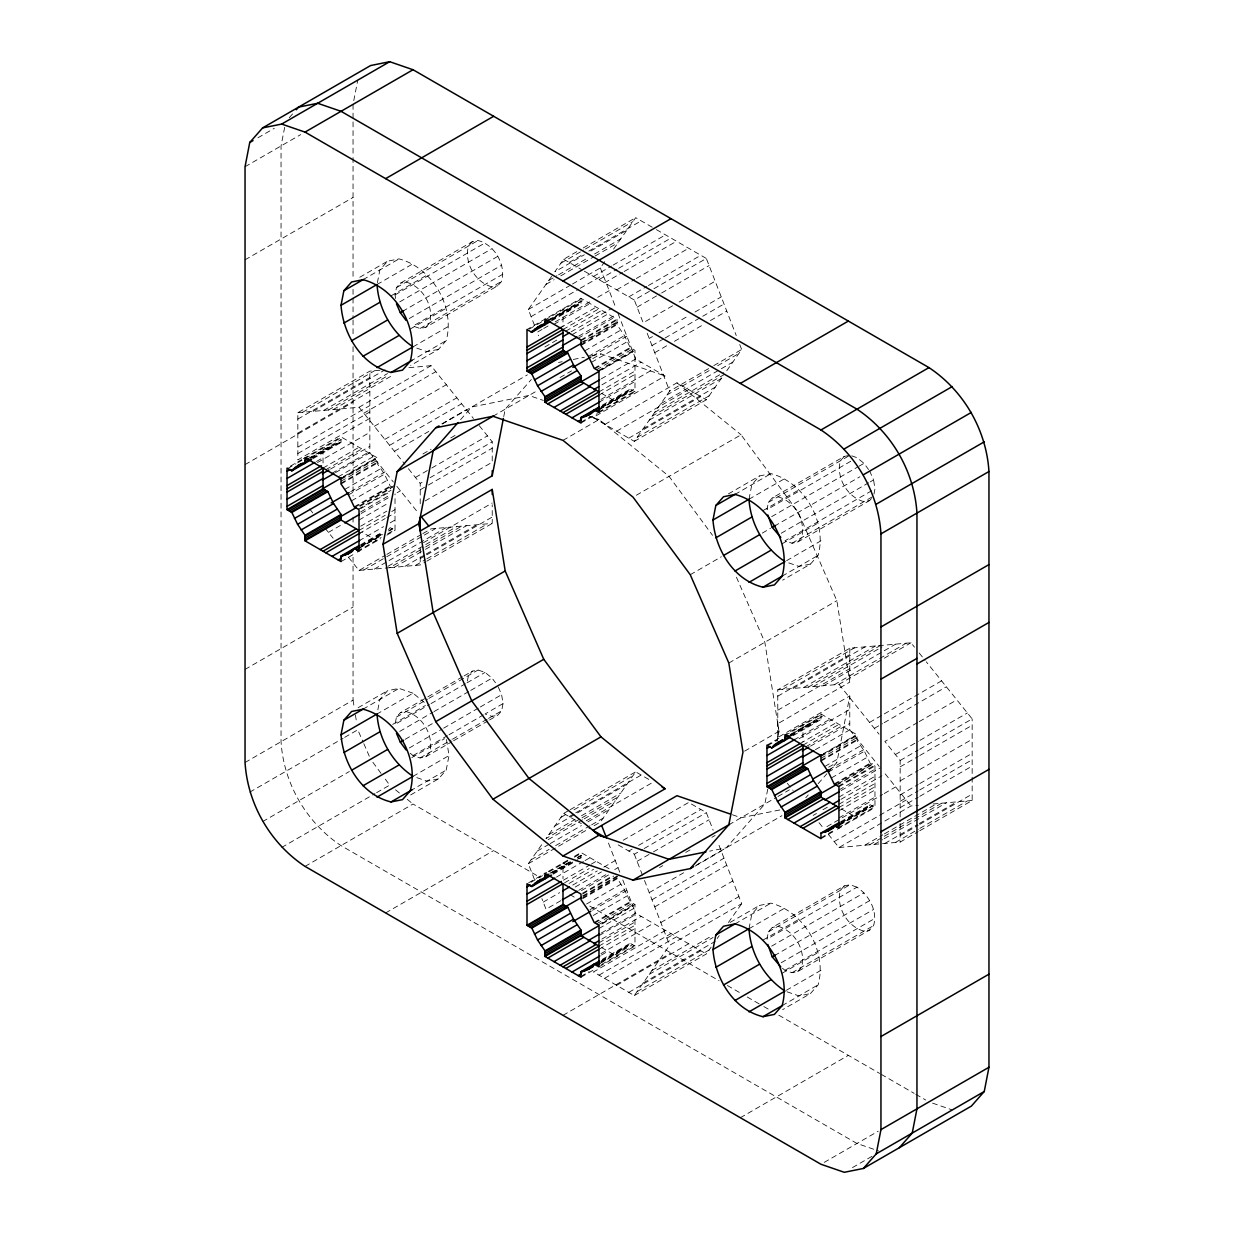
<?xml version="1.0" encoding="UTF-8"?>
<svg xmlns="http://www.w3.org/2000/svg" width="1234" height="1234" viewBox="0 0 1234 1234"><rect width="100%" height="100%" fill="white"/><g stroke="black" fill="none" stroke-linecap="round" stroke-linejoin="round"><path stroke-width="0.75" stroke-dasharray="5 3.75" d="M284.668 127.303L281.043 145.951L281.043 741.696C283.635 783.282 306.31 822.569 341.031 845.614L856.967 1143.471L878.515 1150.89M353.772 100.648L357.767 80.133M377.388 282.679L379.871 269.953L387.584 261.192L399.014 258.893C432.363 267.531 455.392 307.405 446.199 340.599L438.486 349.361L410.66 365.434M395.605 298.458L395.034 294.895L396.453 287.615L400.31 283.234L472.313 241.663L478.036 240.507C494.711 244.826 506.218 264.77 501.621 281.367L497.765 285.748L425.761 327.318L420.038 328.475L413.035 326.069L503.04 274.102M462.488 676.834L400.31 712.728L396.453 717.108L395.034 724.389L429.401 704.537M503.75 416.598L505.184 409.194L531.314 379.532M410.66 794.927L438.486 778.855L446.199 770.093L449.022 755.563L446.477 739.521M467.393 680.998L468.457 675.538L472.313 671.157L478.036 670.016L485.039 672.422L492.042 678.098L495.482 682.757M489.589 719.962L497.765 715.242L501.621 710.861L503.04 703.596L501.621 694.68L497.765 685.857M748.992 499.246L751.814 484.7L759.527 475.938L770.972 473.64C804.321 482.278 827.351 522.152 818.142 555.346L810.429 564.108L782.618 580.165M848.56 455.547L844.272 456.41L772.253 497.981L768.396 502.361L766.977 509.627L853.712 459.557M767.733 789.112L764.833 804.028L726.255 847.82L709.658 851.151M777.05 741.218L778.978 731.315L764.833 642.251L736.297 576.895M748.992 928.739L751.814 914.193L759.527 905.432L770.972 903.134C804.321 911.772 827.351 951.645 818.142 984.84L810.429 993.601L782.618 1009.659M856.998 887.169L849.979 884.747L844.272 885.904L772.253 927.474L768.396 931.855L766.977 939.136L856.998 887.169C868.998 895.329 877.898 910.985 873.579 925.608L869.723 929.989L797.704 971.559L791.981 972.716L784.978 970.294L780.783 966.901M828.137 772.345L836.853 762.458L849.779 695.945L777.775 737.516L777.775 689.821L849.779 648.236L910.97 642.775L914.502 647.171M777.775 736.991L778.978 731.315L777.775 724.235M534.476 325.313L528.337 309.503L552.817 274.688M576.756 251.69L563.676 259.248L554.837 271.804L584.299 254.806M572.53 283.99L600.341 267.932L604.768 261.654M613.591 249.083L635.68 217.678L653.341 227.874M618.018 313.467L635.68 358.986L665.08 375.969L593.076 417.539L634.322 441.356L669.661 391.101L712.203 366.529M726.764 370.724L741.665 349.515L739.629 344.286M634.322 441.356L706.342 399.785L723.078 375.954M534.43 879.41L528.337 863.692L543.238 842.483M568.581 810.599L563.676 813.437L545.999 838.565L580.381 818.713M648.791 779.425L635.68 771.852L600.341 822.122L592.166 826.842M665.481 930.39L593.477 971.96L634.322 995.545L669.661 945.275L741.665 903.704L717.864 842.375M634.322 995.545L706.342 953.975L711.123 947.157M717.185 938.519L719.221 935.65M728.415 922.554L741.665 903.704M388.463 529.633L390.206 527.628L395.019 530.419L395.019 493.878M601.544 407.606L624.45 394.386L630.173 389.08L634.986 391.857L634.986 350.302L630.173 347.525L624.45 335.602L617 324.696L617 319.128L580.998 298.35L526.995 329.524M601.544 961.795L624.45 948.576L630.173 943.27L634.986 946.046L634.986 904.491L630.173 901.699L624.45 889.791L617 878.006L582.633 897.843M839.876 824.189L864.417 810.013L870.14 804.722L874.968 807.499L874.968 765.944L870.14 763.152L864.417 751.244L856.967 740.323L856.967 734.77L820.965 713.977L784.963 734.77M289.265 117.724L293.939 112.417M472.313 241.663L468.457 246.044C463.861 262.641 475.368 282.586 492.042 286.905L497.765 285.748M425.761 327.318L429.617 322.938C434.214 306.34 422.691 286.411 406.032 282.092L400.31 283.234M460.544 419.699L471.743 406.989L528.954 395.466L543.33 400.418M413.035 693.215L399.014 688.387L387.584 690.685L379.871 699.447L377.033 713.992L413.035 693.215L424.234 702.3M410.228 753.28L413.035 755.563L420.038 757.969L425.761 756.812L429.617 752.432C434.214 735.834 422.691 715.905 406.032 711.586L400.31 712.728M844.272 456.41L840.4 460.791C835.804 477.388 847.326 497.333 864.001 501.636L869.723 500.495L871.651 498.305M871.713 490.731L784.978 540.801L791.981 543.222L797.704 542.065L801.56 537.685C806.157 521.087 794.65 501.143 777.975 496.839L772.253 497.981M805.74 797.766L808.224 794.943M818.188 783.636L826.888 773.749M844.272 885.904L840.4 890.285C835.804 906.882 847.326 926.827 864.001 931.13L869.723 929.989M797.704 971.559L801.56 967.178C806.157 950.581 794.65 930.637 777.975 926.333L772.253 927.474M392.613 487.461L390.206 486.073L384.484 474.149L377.033 463.244L377.033 457.675L341.031 436.898L341.031 442.451L333.581 444.764L327.858 450.071L323.03 447.279L323.03 464.817M580.998 298.35L580.998 303.903L573.548 306.217L567.825 311.523L562.997 308.731L562.997 326.27M820.965 713.977L820.965 719.545L813.514 721.859L807.792 727.15L802.964 724.373L802.964 741.912M257.937 137.776L274.303 128.321M245.042 166.729L300.68 134.614M245.042 259.819L353.047 197.455M359.757 277.264L387.584 261.192M363.012 279.686L399.014 258.893M377.033 284.499L413.035 263.721M396.453 287.615L478.036 240.507M391.039 295.851L427.041 275.074M395.034 294.895L485.039 242.928M399.723 301.898L492.042 248.605M402.485 311.369L497.765 256.363M409.302 318.495L501.621 265.187M410.197 329.046L446.199 308.253M420.038 328.475L501.621 281.367M369.845 418.326L297.841 459.896L297.841 412.727L369.845 371.156L379.887 370.262M583.312 247.911L635.68 217.678M413.02 346.847L449.022 326.069M302.623 412.295L374.627 370.724M560.915 263.166L583.821 249.947M585.456 249.006L632.919 221.596M297.841 419.097L369.845 377.527M569.183 262.426L582.278 254.867M588.834 251.088L641.202 220.855M313.127 411.354L385.147 369.784M590.839 251.026L626.841 230.234M323.647 410.428L387.476 373.578M548.76 280.442L556.95 275.722M558.586 274.781L588.047 257.767M594.587 253.988L620.779 238.872M410.197 361.392L446.199 340.599M328.429 409.997L388.988 375.028M545.999 284.375L554.189 279.655M560.73 275.876L593.461 256.981M595.096 256.024L618.018 242.805M333.211 409.565L393.769 374.612M297.841 433.119L369.845 391.548M245.042 464.616L353.047 402.253M297.841 412.727L359.032 407.266L431.036 365.68L473.424 418.419M528.337 309.503L570.895 284.946M297.841 447.14L369.845 405.57M593.477 276.447L611.478 266.066M613.113 265.109L665.481 234.876M363.814 413.205L435.818 371.635M531.098 316.614L578.561 289.219M580.196 288.278L603.102 275.043M297.841 453.526L369.845 411.94M598.999 279.64L617 269.243M618.635 268.302L671.003 238.069M604.521 282.833L622.522 272.436M624.157 271.495L676.525 241.247M290.298 466.19L301.759 459.572M303.394 458.616L341.031 436.898M287.784 468.504L295.959 463.783M297.595 462.843L302.515 460.004M305.029 458.554L341.031 437.762M529.386 329.015L542.482 321.457M544.996 320.007L580.998 299.214M308.299 458.57L341.031 439.674M548.266 320.022L580.998 301.127M309.935 458.092L323.03 450.533M547.803 320.763L583.805 299.97M310.659 457.999L333.581 444.764M550.642 319.452L573.548 306.217M310.845 458.4L337.113 443.222M552.446 318.896L577.08 304.675M551.536 320.053L580.998 303.04M312.372 458.138L341.031 441.587M313.127 458.57L341.031 442.451M551.459 320.963L580.998 303.903M374.334 426.285L446.338 384.715M542.081 329.432L537.176 332.27L538.518 335.756M543.716 328.491L548.621 325.653M555.177 321.873L591.179 301.096M597.719 297.317L609.18 290.7M316.49 461.454L323.03 457.675M553.989 324.326L590.006 303.549M317.477 462.58L369.845 432.347M616.661 289.836L634.662 279.439M636.297 278.498L688.665 248.265M560.174 327.905L596.192 307.112M323.03 468.072L359.032 447.279M562.997 329.524L598.999 308.731M325.838 469.691L361.84 448.914M565.804 331.144L601.806 310.366M330.573 469.043L369.845 446.369M628.8 296.854L646.817 286.458M648.452 285.517L700.819 255.284M384.838 439.381L456.858 397.795M544.888 346.97L559.604 338.471M571.064 331.853L611.987 308.238M332.023 473.27L368.025 452.477M571.99 334.722L607.992 313.93M335.478 472.576L369.845 452.739L369.845 371.156M584.376 271.202L634.322 300.032L652.323 289.651M653.958 288.694L706.342 258.461L736.251 335.555M389.62 445.32L461.639 403.749M578.731 336.142L616.383 314.408M338.209 476.833L374.21 456.056M578.175 338.286L614.177 317.508M343.53 476.648L374.627 458.693M637.083 307.158L660.005 293.923M661.64 292.982L709.103 265.572M341.016 478.468L377.033 457.675M580.998 339.921L617 319.128M341.016 479.332L377.033 458.539M580.998 340.785L617 319.992M341.016 481.245L377.033 460.452M580.998 342.697L617 321.904M394.402 451.274L428.769 431.422M441.865 423.864L466.421 409.688M583.127 342.312L620.779 320.578M442.296 423.987L527.396 374.858M341.016 483.157L377.033 462.364M580.998 344.61L617 323.817M341.016 484.021L377.033 463.244M580.998 345.474L617 324.696M344.949 489.312L380.951 468.534M584.916 350.764L620.918 329.987M350.78 491.61L385.147 471.774M672.623 305.801L643.161 322.799L634.322 300.032M679.163 302.022L715.165 281.229M348.482 494.942L384.484 474.149M588.448 356.395L624.45 335.602M422.923 453.958L431.113 449.238M450.749 437.9L457.29 434.121M592.474 356.071L626.841 336.219M492.952 416.259L537.145 390.746M560.051 377.527L571.512 370.91M592.783 358.616L600.973 353.896L665.08 375.969M351.582 500.819L387.584 480.026M591.549 362.272L627.551 341.479M354.204 506.85L390.206 486.073M594.171 368.303L630.173 347.525M354.96 507.282L390.962 486.504M594.927 368.735L630.929 347.957M649.223 338.455L652.508 336.558M659.049 332.779L688.51 315.781M695.051 312.001L721.242 296.885M359.665 505.647L395.667 484.854M359.881 506.356L390.977 488.402M596.577 369.691L632.579 348.913M358.261 509.195L390.993 490.299M598.243 370.647L634.245 349.87M360.652 508.686L390.114 491.687M598.984 371.095L634.986 350.302M415.442 477.435L430.172 468.935M431.807 467.994L487.445 435.864M601.822 369.83L632.919 351.875M360.652 511.94L390.114 494.927M328.429 532.378L343.16 523.864M361.161 513.483L390.623 496.469M397.163 492.69L400.448 490.808M651.984 345.566L663.445 338.949M665.08 338.008L701.082 317.215M702.717 316.274L724.003 303.996M420.223 503.781L420.223 483.389L423.493 481.491M430.034 477.712L492.227 441.803L478.098 424.234M601.313 378.823L635.68 358.986M359.017 520.023L388.479 503.025M654.745 352.677L667.841 345.119M674.396 341.34L703.843 324.326M710.398 320.547L726.764 311.107M420.223 489.759L426.763 485.98M428.399 485.039L492.227 448.189M601.914 384.854L641.202 362.179M360.652 526.224L386.844 511.107M359.017 530.419L385.209 515.303M391.749 511.524L395.019 509.627M598.984 391.872L634.986 371.079M359.017 533.659L385.209 518.542M386.844 517.601L395.019 512.881M598.984 395.111L634.986 374.334M425.128 500.942L492.227 462.21L492.227 441.803M600.973 399.415L653.341 369.182M359.017 540.816L383.573 526.64M390.114 522.861L395.019 520.023M598.984 402.253L634.986 381.476M360.667 544.688L382.031 532.363M602.269 405.199L630.173 389.08M360.667 545.551L382.771 532.795M601.467 406.526L630.929 389.512M361.3 545.814L382.679 533.474M601.282 407.266L627.551 392.088M361.562 546.153L382.849 533.875M359.017 547.958L381.938 534.723M388.479 530.944L395.019 527.165M598.984 409.41L634.986 388.617M359.881 547.927L382.802 534.692M389.342 530.913L392.613 529.016M599.847 409.364L632.579 390.468M357.382 551.274L381.183 537.53M387.723 533.751L394.278 529.972M580.998 422.167L590.808 416.506M598.243 412.218L634.245 391.425M341.016 561.593L355.747 553.094M357.382 552.138L380.288 538.919M386.844 535.14L395.019 530.419M580.998 423.046L597.364 413.591M598.984 412.65L634.986 391.857M562.997 440.368L598.999 419.575L669.059 476.355L712.527 535.309M604.938 424.388L676.957 382.818L706.342 399.785M348.435 557.259L359.032 570.432L385.209 555.315M386.844 554.375L421.226 534.538M422.861 533.582L431.036 528.862L492.227 523.401L492.227 504.752M713.838 365.588L741.665 349.515M363.814 570.015L385.085 557.722M386.72 556.781L422.722 536.003M424.357 535.047L435.818 528.445M666.9 395.019L711.077 369.506M717.633 365.727L738.904 353.448M374.334 569.075L387.414 561.516M389.049 560.575L446.338 527.504M660.822 403.657L719.746 369.645M721.381 368.704L732.826 362.086M423.493 542.682L492.227 502.994M616.661 431.16L688.665 389.589M388.124 566.236L424.126 545.459M425.761 544.502L456.858 526.563M654.745 412.295L723.479 372.606M359.032 570.432L389.62 567.702L423.987 547.865M425.622 546.924L461.639 526.131M651.984 416.228L724.003 374.658M394.402 567.27L423.864 550.271M425.499 549.331L466.421 525.699M649.223 420.146L721.242 378.576M404.922 566.344L424.558 555.007M426.193 554.051L476.926 524.759M643.161 428.784L715.165 387.214M420.223 558.601L425.128 555.763M426.763 554.822L492.227 517.031M628.8 438.163L700.819 396.592M415.442 565.403L425.267 559.727M426.902 558.786L487.445 523.833M637.083 437.422L709.103 395.852M389.62 567.702L420.223 564.971L425.128 562.133M426.763 561.192L492.227 523.401M245.042 669.399L353.047 607.035M636.328 495.25L741.063 434.784L798.275 512.357L836.853 600.68L849.779 682.124L777.775 723.695M245.042 762.489L353.047 700.125L353.047 555.362M358.122 707.699L387.584 690.685M728.43 493.893L759.527 475.938M363.012 709.18L399.014 688.387M734.97 494.433L770.972 473.64M748.976 499.246L784.978 478.468M249.746 792.166L343.037 738.318M344.672 737.361L357.767 729.803L363.058 741.927M464.138 675.877L472.313 671.157M396.453 717.108L427.535 699.154M428.938 698.351L478.036 670.016M768.396 502.361L849.979 455.253M392.674 724.404L425.406 705.509M762.982 510.598L798.984 489.821M431.036 703.596L465.403 683.759M467.038 682.818L485.039 672.422M399.723 731.407L433.134 712.111M434.09 711.555L469.136 691.318M470.771 690.377L492.042 678.098M771.666 516.645L857.445 467.131M859.08 466.174L864.001 463.352L868.566 469.552M262.611 821.613L349.345 771.528M405.215 739.289L433.936 722.708M690.253 574.72L721.35 556.765M762.273 533.134L770.448 528.414M774.428 526.116L859.897 476.771M409.302 747.989L442.034 729.093M443.669 728.153L478.715 707.915M480.35 706.974L501.621 694.68M781.245 533.242L868.659 482.772M870.294 481.831L873.579 479.933L869.723 471.11M413.035 755.563L447.402 735.711M449.037 734.77L483.404 714.933M503.04 703.596L485.039 713.992L492.042 716.399L497.765 715.242M411.832 757.583L444.564 738.688M782.14 543.778L818.142 523M420.038 757.969L451.135 740.014M452.523 739.212L487.137 719.221M488.525 718.419L501.621 710.861M791.981 543.222L873.579 496.114L874.983 488.849L873.579 479.933M425.761 756.812L451.937 741.696M453.572 740.755L487.939 720.918M797.704 542.065L869.723 500.495M281.676 847.465L374.966 793.616M376.601 792.66L389.697 785.102L384.082 777.497M413.02 776.34L449.022 755.563M786.613 560.652L820.98 540.801M410.197 790.886L446.199 770.093M782.14 576.139L818.142 555.346M305.029 866.391L413.035 804.028L540.06 877.374M728.831 663.044L836.853 600.68M385.64 912.929L493.662 850.581M570.216 809.658L635.68 771.852M560.915 817.355L567.455 813.576M573.995 809.797L632.919 775.785M782.557 689.39L854.56 647.819M569.183 816.615L574.103 813.777M575.738 812.836L641.202 775.045M777.775 696.192L849.779 654.622M554.837 825.993L626.841 784.423M793.076 688.449L865.08 646.878M548.76 834.631L574.951 819.515M581.492 815.736L620.779 793.061M803.596 687.508L875.6 645.937M582.016 817.772L618.018 796.994M808.378 687.076L880.382 645.505M548.158 839.66L582.525 819.808M584.16 818.867L615.257 800.912M813.144 686.659L881.894 646.971M586.243 820.795L651.706 783.004M777.775 710.213L849.779 668.643M537.176 851.121L548.621 844.519M550.271 843.562L581.353 825.623M587.908 821.844L609.18 809.55M823.664 685.718L882.588 651.706M884.223 650.75L895.683 644.148M531.098 859.759L549.099 849.378M555.655 845.599L590.022 825.747M591.657 824.806L603.102 818.188M834.184 684.777L906.188 643.207M528.337 863.692L590.531 827.783M777.775 689.821L838.966 684.346L910.97 642.775M744.611 751.151L778.978 731.315M528.63 882.773L546.631 872.376M548.266 871.435L567.902 860.098M574.458 856.319L580.998 852.524L611.092 869.908M766.962 745.166L781.693 736.652M531.021 882.248L542.482 875.646M549.022 871.867L567.902 860.962M574.458 857.183L580.998 853.404M767.718 745.598L777.543 739.922M784.963 735.634L820.965 714.856M549.901 873.271L571.188 860.977M577.728 857.198L580.998 855.316M790.655 734.276L820.965 716.769M551.074 873.055L570.725 861.718M577.265 857.939L583.805 854.159M787.77 736.389L823.788 715.612M552.277 872.685L570.278 862.288M790.608 735.078L813.514 721.859M552.446 873.086L570.54 862.643L567.825 865.697L562.997 862.921L562.997 878.67M790.778 735.479L817.047 720.317M553.171 873.286L576.093 860.067M577.728 859.111L580.998 857.229M790.67 736.174L820.965 718.682M553.094 874.212L577.728 859.99M793.061 735.665L820.965 719.545M556.457 877.096L583.451 861.502M585.086 860.561L590.006 857.723M793.956 739.968L829.973 719.175M623.216 840.246L688.665 802.455L706.342 812.651L713.144 830.204M799.046 738.719L849.779 709.427M563.46 880.197L589.636 865.08M591.271 864.139L596.192 861.301M800.156 743.531L836.158 722.754M564.632 882.757L589.173 868.597M802.964 745.166L838.966 724.373M569.075 883.436L593.631 869.276M805.771 746.786L841.773 725.993M628.8 851.044L632.086 849.146M638.626 845.367L700.819 809.458M810.507 746.138L849.779 723.463M543.238 902.1L559.604 892.66M572.699 885.102L597.256 870.926M603.796 867.147L615.257 860.53M575.26 887.015L601.452 871.898M618.188 844.904L634.322 854.221L642.513 849.501M644.148 848.56L706.342 812.651M815.412 749.67L849.779 729.834L849.779 695.945M560.73 900.712L545.999 909.227L541.896 898.614M578.731 890.331L606.557 874.258M614.748 869.538L618.018 867.641M869.569 722.414L882.649 714.856M884.284 713.915L941.573 680.844M581.445 890.593L609.272 874.52M637.083 861.332L651.814 852.833M653.449 851.892L709.103 819.762M823.464 753.727L854.56 735.773M582.633 893.154L612.079 876.155M820.965 755.547L856.967 734.77M582.633 894.018L613.73 876.078M820.965 756.427L856.967 735.634M582.633 895.93L617 876.094M820.965 758.339L856.967 737.546M583.127 896.486L619.144 875.708M874.335 728.353L882.526 723.633M884.161 722.692L946.355 686.783M820.965 760.252L856.967 739.459M582.633 898.722L617 878.87M820.965 761.116L856.967 740.323M586.551 904.013L620.918 884.176M824.883 766.407L860.885 745.629M728.831 824.806L776.294 797.411M777.929 796.47L789.39 789.853M828.662 767.178L836.853 762.458M659.527 867.533L662.797 865.651M685.703 852.416L690.624 849.594M711.895 837.3L715.165 835.418M829.078 769.646L865.08 748.853M590.083 909.628L624.45 889.791M828.415 772.037L864.417 751.244M592.474 910.26L626.841 890.408M917.587 722.538L884.855 741.449L900.157 760.468L900.157 821.659M919.222 721.597L956.874 699.863M593.184 915.505L627.551 895.668M831.515 777.898L867.517 757.121M594.171 922.492L630.173 901.699M834.138 783.945L870.14 763.152M594.927 922.924L630.929 902.147M834.894 784.377L870.895 763.584M696.809 864.818L781.909 815.689M649.223 892.645L683.605 872.793M695.051 866.175L721.242 851.059M837.963 783.683L875.6 761.949M596.577 923.88L632.579 903.103M836.544 785.333L872.546 764.54M598.243 924.837L634.245 904.059M838.21 786.289L874.212 765.496M602.269 923.387L634.986 904.491M838.95 786.721L874.968 765.944M601.822 924.019L632.919 906.064M895.375 754.529L918.297 741.295M919.932 740.354L967.394 712.943M598.984 928.523L634.986 907.73M838.95 789.976L874.968 769.183M651.984 899.756L724.003 858.185M841.094 790.562L880.382 767.887M601.313 933.012L635.68 913.175L706.342 953.975M900.157 760.468L918.158 750.071M919.793 749.131L972.161 718.898L926.271 661.81M598.984 935.665L634.986 914.872M838.95 797.118L874.968 776.325M654.745 906.867L726.764 865.296M813.144 815.412L816.43 813.514M822.97 809.735L827.875 806.913M840.971 799.354L881.894 775.723M601.914 939.043L641.202 916.368M900.157 766.838L918.158 756.457M919.793 755.501L972.161 725.268M598.984 942.807L634.986 922.014M838.95 804.26L874.968 783.467M598.984 946.062L634.986 925.269M838.95 807.514L874.968 786.721M598.984 949.301L634.986 928.508M838.95 810.753L874.968 789.961M600.973 953.604L653.341 923.371M900.157 780.875L918.158 770.479M919.793 769.538L972.161 739.289M601.452 955.023L607.992 951.244M838.95 817.895L874.968 797.118M660.822 922.523L732.826 880.937M826.934 826.61L882.588 794.48M884.223 793.539L895.683 786.922M602.269 959.389L630.173 943.27M840.601 821.782L870.14 804.722M601.467 960.715L630.929 943.701M840.601 822.646L870.895 805.154M601.282 961.456L627.551 946.277M841.249 822.893L867.517 807.73M601.097 962.381L614.177 954.823M838.95 825.037L874.968 804.26M599.847 963.553L632.579 944.658M839.814 825.006L872.546 806.111M580.998 976.356L589.173 971.636M601.513 964.51L634.245 945.614M820.965 837.809L832.41 831.192M838.21 827.86L874.212 807.067M580.998 977.235L595.713 968.721M598.984 966.839L634.986 946.046M820.965 838.673L835.696 830.174M837.331 829.233L874.968 807.499M900.157 794.897L918.158 784.5M919.793 783.559L972.161 753.326M598.999 975.153L671.003 933.567M900.157 801.267L918.158 790.871M919.793 789.93L972.161 759.697M666.9 938.164L738.904 896.594M834.184 841.588L906.188 800.002M604.521 978.331L676.525 936.76M900.157 807.638L918.158 797.241M919.793 796.3L972.161 766.067M828.338 834.307L838.966 847.527L910.97 805.956L918.358 805.293M562.997 1015.335L671.003 952.972M616.661 985.349L688.665 943.763M730.065 922.446L759.527 905.432M864.787 845.213L882.788 834.832M884.423 833.875L936.791 803.643M651.984 970.418L712.542 935.449M869.569 844.796L882.649 837.238M884.284 836.282L941.573 803.226M734.97 923.927L770.972 903.134M649.223 974.336L713.051 937.485M874.335 844.364L882.526 839.644M884.161 838.704L946.355 802.794M643.161 982.974L715.165 941.403M884.855 843.424L917.587 824.528M919.222 823.587L956.874 801.853M628.8 992.352L700.819 950.782M900.157 835.68L918.158 825.299M919.793 824.343L972.161 794.11M637.083 991.612L709.103 950.041M895.375 842.483L918.297 829.263M919.932 828.322L967.394 800.912M748.976 928.739L784.978 907.962M838.966 847.527L900.157 842.066L918.158 831.67M919.793 830.729L972.161 800.48L972.161 718.898M768.396 931.855L849.979 884.747M762.982 940.092L798.984 919.315M771.666 946.139L864.001 892.845M774.428 955.61L869.723 900.604M781.245 962.736L873.579 909.427M784.978 970.294L874.983 918.343M782.14 973.271L818.142 952.494M791.981 972.716L873.579 925.608M820.98 970.294L784.978 991.087L798.984 995.9L810.429 993.601M782.14 1005.633L818.142 984.84M740.338 1117.726L848.36 1055.363M824.235 1162.382L878.238 1131.192M852.493 1167.58L872.13 1156.243M624.45 394.386L617 396.7L617 402.253L601.806 393.492M864.417 810.013L856.967 812.327L856.967 817.895L840.601 808.44M624.45 948.576L617 950.874L617 956.443L601.806 947.681M438.486 349.361L427.041 351.659L414.778 347.448M558.524 362.441L562.21 361.701M573.286 359.464L584.361 357.243M591.734 355.762L600.973 353.896M810.429 564.108L798.984 566.406L786.737 562.195M438.486 778.855L427.041 781.153L414.778 776.942M779.811 809.951L741.063 817.756L732.163 814.687M380.951 534.476L377.033 535.247L377.033 540.801L361.84 532.039M578.391 858.602L580.998 858.093L580.998 852.524M408.917 367.67L431.036 365.68M933.105 803.982L972.161 800.48M593.477 417.771L598.999 419.575L604.521 424.141M851.738 455.855L856.998 457.675L864.001 463.352M589.513 416.305L598.999 419.575M932.565 1103.134L952.324 1109.937M656.38 229.617L706.342 258.461M563.676 259.248L581.337 269.444M563.676 813.437L581.337 823.633M569.892 894.588L574.874 897.473M589.79 906.08L719.067 980.721M727.366 985.503L740.616 993.154M747.249 996.995L762.165 1005.602M763.831 1006.558L770.463 1010.384M778.747 1015.166L879.611 1073.41M881.261 1074.351L914.163 1093.355M915.813 1094.311L925.685 1100.003M676.957 382.818L741.063 434.784M395.528 789.837L399.909 793.385M407.205 799.308L413.035 804.028M919.207 653.017L925.099 660.344M838.966 684.346L879.024 734.168M849.779 729.834L879.179 766.407M885.164 773.841L910.97 805.956M787.23 783.174L793.076 790.439M818.99 822.677L823.664 828.492M359.032 407.266L404.922 464.354M408.423 468.719L420.223 483.389M369.845 452.739L393.322 481.954M396.854 486.335L418.095 512.758M309.626 508.979L313.127 513.344M324.851 527.921L333.134 538.225M372.869 762.288L382.956 775.985M363.814 743.655L370.616 759.249M647.202 333.242L669.661 391.101M600.341 267.932L615.257 306.34M634.322 854.221L643.161 876.988M644.503 880.459L669.661 945.275M608.485 843.069L620.085 872.978M622.8 879.981L635.68 913.175M353.047 700.125L354.22 707.545M355.407 714.964L356.58 722.384M900.157 823.417L900.157 842.066M849.779 648.236L849.779 682.124M420.223 548.081L420.223 564.971M353.047 104.366L353.047 155.669M353.047 157.566L353.047 279.763M353.047 289.327L353.047 318.033M353.047 319.945L353.047 337.175M353.047 346.739L353.047 496.037M353.047 517.077L353.047 522.83"/><path stroke-width="1.5" d="M249.746 142.496L245.042 166.729L245.042 762.489C247.633 804.074 270.308 843.362 305.029 866.391L820.965 1164.264L844.303 1172.3L863.384 1168.459L971.389 1106.096L984.254 1091.504L988.958 1067.271L988.958 471.511C986.367 429.926 963.692 390.638 928.971 367.609L413.035 69.736L389.697 61.7L370.616 65.541L262.611 127.904L249.746 142.496L253.016 140.599M341.031 305.292L343.854 290.746L351.582 281.984L363.012 279.686C396.361 288.324 419.39 328.198 410.197 361.392L402.485 370.154L391.039 372.452C361.361 365.326 343.175 334.244 341.031 305.292L377.033 284.499C378.591 309.456 392.196 333.026 413.035 346.847L377.033 367.624M341.031 734.785L343.854 720.24L351.582 711.478L363.012 709.18C396.361 717.818 419.39 757.691 410.197 790.886L402.485 799.647L391.039 801.946C361.361 794.819 343.175 763.738 341.031 734.785L377.033 713.992C378.591 738.95 392.196 762.519 413.035 776.34L377.033 797.133M693.539 866.715L690.253 868.597L633.042 880.12L562.997 856.01L492.952 799.231L435.741 721.659L397.178 633.335L383.018 544.271L397.178 471.558L435.741 427.766L439.011 425.884M705.956 851.892L669.059 859.327L598.999 835.217L528.954 778.438L471.743 700.866L433.18 612.542L419.036 523.494L433.18 450.78L458.061 422.522M730.374 814.07L676.957 795.699L604.953 837.269L593.06 830.405L665.064 788.819L600.973 736.868L543.762 659.295L505.184 570.972L492.227 489.42L420.223 530.99L420.223 517.37L492.227 475.8L503.379 418.449M712.974 520.023L715.813 505.493L723.525 496.731L734.97 494.433C768.319 503.056 791.333 542.945 782.14 576.139L774.428 584.901L762.982 587.199C733.32 580.057 715.134 548.991 712.974 520.023L748.992 499.246C750.534 524.188 764.154 547.773 784.978 561.593L748.976 582.371M712.974 949.517L715.813 934.986L723.525 926.225L734.97 923.927C768.319 932.549 791.333 972.438 782.14 1005.633L774.428 1014.394L762.982 1016.693C733.32 1009.551 715.134 978.485 712.974 949.517L748.992 928.739C750.534 953.681 764.154 977.266 784.978 991.087L748.976 1011.865M863.384 1168.459L876.233 1153.867L880.953 1129.634L880.953 533.875C878.361 492.289 855.671 453.001 820.965 429.972L305.029 132.1L281.676 124.063L262.611 127.904M420.223 530.558L419.036 523.494L420.223 517.802M359.109 545.582L341.016 556.025L341.016 561.593L305.029 540.816L305.029 535.247L297.579 524.327L291.841 512.418L287.028 509.642L287.028 468.072L291.841 470.848L300.849 463.66M599.076 407.035L580.998 417.478L580.998 423.046L544.996 402.253L544.996 396.7L537.546 385.779L531.808 373.871L526.995 371.095L526.995 329.524L531.808 332.301L540.816 325.113M599.076 961.224L580.998 971.667L580.998 977.235L544.996 956.443L544.996 950.89L537.546 939.969L531.808 928.061L526.995 925.269L526.995 883.714L531.808 886.49L540.816 879.302M839.043 822.677L820.965 833.12L820.965 838.673L784.963 817.895L784.963 812.342L777.513 801.421L771.79 789.513L766.962 786.721L766.962 745.166L771.79 747.943L774.412 744.935L782.418 739.814M296.268 109.764L298.613 107.111L317.678 103.27L341.031 111.307L856.967 409.179C891.673 432.224 914.363 471.511 916.955 513.097L916.955 1108.842L912.234 1133.074L899.385 1147.682M690.253 868.597L728.831 824.806L742.976 752.092L728.831 663.044L690.253 574.72L633.042 497.148L562.997 440.368L492.952 416.259L435.741 427.766M341.016 556.025L348.482 553.711L354.204 548.42L359.017 551.197L359.017 509.642L354.204 506.85L348.482 494.942L341.016 484.021L341.016 478.468L305.029 457.675L305.029 463.244L297.579 465.557M580.998 417.478L588.448 415.164L594.171 409.873L598.984 412.65L598.984 371.095L594.171 368.303L588.448 356.395L580.998 345.474L580.998 339.921L544.996 319.128L544.996 324.696L537.546 327.01M580.998 971.667L588.448 969.353L594.171 964.062L598.984 966.839L598.984 925.269L594.171 922.492L588.448 910.584L580.998 899.663L580.998 894.095L544.996 873.317L544.996 878.886L537.546 881.184M820.965 833.12L828.415 830.806L834.138 825.515L838.95 828.292L838.95 786.721L834.138 783.945L828.415 772.037L820.965 761.116L820.965 755.547L784.963 734.77L784.963 740.338L777.513 742.637M281.676 124.063L389.697 61.7M305.029 132.1L413.035 69.736M385.64 178.637L493.662 116.274M343.854 290.746L363.506 279.408M343.854 323.092L379.871 302.315M351.582 340.769L387.584 319.976M396.453 303.795L400.31 312.634L403.58 310.737M363.012 356.271L399.014 335.494M391.039 372.452L412.31 360.174M562.997 281.028L671.003 218.665M305.029 460.467L308.299 458.57M544.996 321.92L548.266 320.022M287.028 471.326L290.298 469.429M294.479 467.84L302.654 463.12M534.445 329.293L544.256 323.632M531.067 331.869L535.972 329.031M539.243 327.149L542.513 325.252M544.996 323.832L549.901 320.994M291.101 470.416L309.935 459.542M291.841 470.848L311.57 459.464M531.808 332.301L549.901 321.858M287.028 478.468L314.855 462.395M287.028 485.61L321.395 465.758M526.995 347.062L561.362 327.211M287.028 488.849L323.03 468.072L323.03 488.849L287.028 509.642M526.995 350.302L562.997 329.524L562.997 350.302L526.995 371.095M287.028 492.104L323.03 471.311M526.995 353.556L562.997 332.764M322.382 473.763L328.938 469.984M562.889 336.589L569.429 332.81M287.028 499.246L323.03 478.453M526.995 360.698L562.997 339.905M322.382 480.149L333.843 473.532M562.365 345.582L577.096 337.083M287.028 506.387L323.03 485.594M526.995 367.84L562.997 347.047M322.259 488.926L341.895 477.589M287.784 510.074L323.786 489.281M527.751 371.527L563.753 350.734M289.435 511.03L325.437 490.237M529.401 372.483L565.419 351.69M565.126 352.693L581.492 343.253M291.101 511.987L327.103 491.194M531.067 373.439L567.069 352.646M291.841 512.418L327.858 491.626L333.581 503.549L341.031 514.455L341.031 520.023L305.029 540.816M531.808 373.871L567.825 353.078L573.548 365.002L580.998 375.907L580.998 381.476L544.996 402.253M294.479 518.465L330.481 497.672M534.445 379.918L570.447 359.125M331.144 502.948L349.145 492.551M297.579 524.327L333.581 503.549M537.546 385.779L573.548 365.002M572.838 367.408L590.839 357.012M397.178 471.558L493.723 415.812M301.111 529.957L337.113 509.164M541.078 391.409L577.08 370.616M305.029 535.247L341.031 514.455M544.996 396.7L580.998 375.907M305.029 536.111L341.031 515.334M544.996 397.564L580.998 376.786M340.013 516.984L356.379 507.529M305.029 538.024L341.031 517.247M544.996 399.477L580.998 378.699M305.029 539.937L341.031 519.159M544.996 401.389L580.998 380.612M580.551 382.108L598.552 371.712M547.803 403.888L583.805 383.095M344.795 522.923L359.526 514.424M588.217 386.396L599.678 379.779M553.989 407.451L590.006 386.674M593.739 389.574L598.644 386.736M320.208 549.577L356.21 528.784M560.174 411.03L596.192 390.237M323.03 551.197L359.032 530.419L341.031 520.023M562.997 412.65L598.999 391.857L580.998 381.476M325.838 552.817L360.205 532.98M565.804 414.269L598.536 395.374M332.023 556.395L359.85 540.338M571.99 417.848L599.817 401.79M341.016 556.904L352.477 550.287M354.96 548.852L359.865 546.014M580.998 418.341L599.832 407.467M344.949 555.254L353.125 550.534M584.916 416.706L594.819 410.984M348.482 553.711L351.752 551.829M588.448 415.164L591.718 413.282M338.209 559.974L341.479 558.077M578.175 421.411L581.445 419.529M356.611 549.809L359.881 547.927M596.577 411.261L599.847 409.364M383.018 544.271L419.036 523.494M740.338 383.419L848.36 321.071M397.178 633.335L505.184 570.972M820.965 429.972L928.971 367.609M343.854 720.24L363.506 708.902M715.813 505.493L735.449 494.155M844.303 448.898L952.324 386.535M343.854 752.586L379.871 731.808M715.813 537.839L751.814 517.046M351.582 770.263L387.584 749.47M396.453 733.289L400.31 742.128L403.58 740.23M435.741 721.659L543.762 659.295M723.525 555.501L759.527 534.723M767.826 514.979L772.253 527.365L775.523 525.483M863.384 474.751L971.389 412.387M363.012 785.765L399.014 764.987M734.97 571.018L770.972 550.241M876.233 504.197L984.254 441.834M391.039 801.946L412.31 789.667M762.982 587.199L782.618 575.862M880.953 533.875L988.958 471.511M492.952 799.231L600.973 736.868M880.953 626.965L988.958 564.601M562.997 856.01L598.999 835.217L604.521 837.022M880.953 679.163L916.955 658.385M544.996 876.094L548.266 874.212M784.963 737.546L788.233 735.665M526.995 886.953L530.265 885.071M766.962 748.406L770.247 746.524M534.445 883.482L544.256 877.806M774.412 744.935L782.587 740.215M531.067 886.058L549.901 875.184M772.669 746.57L784.13 739.953M784.963 739.459L789.868 736.636M531.808 886.49L551.536 875.107M771.79 747.943L789.868 737.5M916.955 664.015L988.958 622.445M526.995 894.095L554.822 878.037M766.962 755.547L794.789 739.49M526.995 901.252L561.362 881.4M766.962 762.689L799.694 743.793M526.995 904.491L562.997 883.698L562.997 904.491L526.995 925.269M766.962 765.944L802.964 745.151L802.964 765.944L766.962 786.721M766.962 769.183L802.964 748.406M802.316 750.858L808.872 747.079M562.889 890.763L569.429 886.984M766.962 776.34L802.964 755.547M802.316 757.229L813.777 750.611M562.365 899.771L577.096 891.272M766.962 783.482L802.964 762.689M802.193 766.005L821.829 754.668M527.751 925.716L563.753 904.923M767.718 787.153L803.72 766.376M529.401 926.672L565.419 905.879M769.368 788.11L805.386 767.332M565.126 906.882L581.492 897.442M531.067 927.613L567.069 906.836M771.034 789.066L807.036 768.288M531.808 928.061L567.825 907.268L573.548 919.176L580.998 930.097L580.998 935.665L544.996 956.443M771.79 789.513L807.792 768.72L813.514 780.628L820.965 791.549L820.965 797.118L784.963 817.895M534.445 934.092L570.447 913.314M774.412 795.544L810.414 774.767M633.042 880.12L729.602 824.374M812.712 779.101L829.078 769.646M537.546 939.969L573.548 919.176M777.513 801.421L813.514 780.628M572.838 921.597L590.839 911.201M541.078 945.583L577.08 924.806M781.045 807.036L817.047 786.259M544.996 950.89L580.998 930.097M784.963 812.342L820.965 791.549M544.996 951.753L580.998 930.96M784.963 813.206L820.965 792.413M819.962 794.064L836.328 784.623M544.996 953.666L580.998 932.873M784.963 815.119L820.965 794.326M544.996 955.579L580.998 934.786M784.963 817.031L820.965 796.239M580.551 936.298L598.552 925.901M547.803 958.078L583.805 937.285M787.77 819.515L823.788 798.737M824.728 800.018L839.459 791.518M588.217 940.57L599.678 933.968M553.989 961.641L590.006 940.848M793.956 823.093L829.973 802.301M832.796 804.074L839.336 800.295M593.739 943.763L598.644 940.925M560.174 965.219L596.192 944.426M800.156 826.672L836.158 805.879M562.997 966.839L598.999 946.046L580.998 935.665M802.964 828.292L838.966 807.499L820.965 797.118M565.804 968.459L598.536 949.563M571.99 972.037L599.817 955.964M580.998 972.531L599.832 961.656M825.87 831.145L829.14 829.263M832.41 827.366L839.799 823.109M584.916 970.896L593.091 966.176M824.883 832.348L836.421 825.685M588.448 969.353L593.353 966.515M828.415 830.806L833.32 827.968M578.175 975.6L581.445 973.719M596.577 965.451L599.847 963.553M836.544 826.903L839.814 825.006M880.953 831.747L988.958 769.384M715.813 934.986L735.449 923.649M715.813 967.333L751.814 946.555M723.525 984.994L759.527 964.217M767.826 944.473L772.253 956.859L775.523 954.977M734.97 1000.512L770.972 979.734M762.982 1016.693L782.618 1005.355M880.953 1036.545L988.958 974.181M880.953 1129.634L988.958 1067.271M876.233 1153.867L984.254 1091.504M562.997 350.302L567.825 353.078M323.03 488.849L327.858 491.626M802.964 765.944L807.792 768.72M662.134 787.138L665.064 788.819M562.997 904.491L567.825 907.268M780.783 537.407L772.253 527.365M780.783 966.901L772.253 956.859M593.477 830.636L598.999 835.217M421.627 517.154L428.692 525.931M400.31 312.634L406.032 320.377M400.31 742.128L406.032 749.886M601.698 825.608L606.449 837.84M492.227 470.694L492.227 475.8M492.227 489.42L492.227 494.51"/></g></svg>
